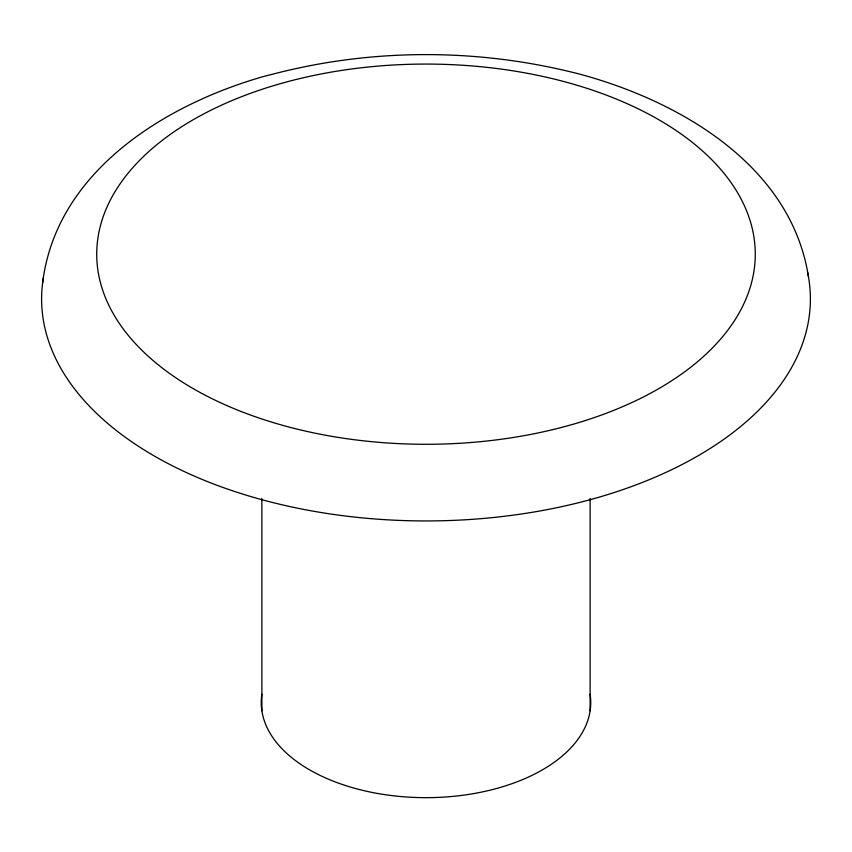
<?xml version="1.0" encoding="UTF-8"?>
<svg xmlns="http://www.w3.org/2000/svg" width="852" height="852" viewBox="0 0 852 852"><rect width="100%" height="100%" fill="white"/><g stroke="black" fill="none" stroke-linecap="round" stroke-linejoin="round"><path stroke-width="1.28" d="M42.6 283.066C56.211 170.986 165.874 103.997 265.27 76.02L270.254 74.827C368.543 48.692 473.073 47.978 571.83 72.164L576.495 73.272C677.052 99.663 790.571 163.925 808.378 276.282M590.116 498.452L590.116 710.834M261.883 498.452L261.883 710.834M807.653 272.576A384.39 221.925 0 0 1 430.665 520.923A384.39 221.925 0 0 1 43.346 277.933M590.116 694.252A164.745 95.115 0 0 1 426 797.664A164.745 95.115 0 0 1 261.883 694.252M241.297 411.559A329.266 190.102 0 0 0 754.414 267.837A329.266 190.102 0 0 0 282.289 83.134A329.266 190.102 0 0 0 241.297 411.559"/></g></svg>
